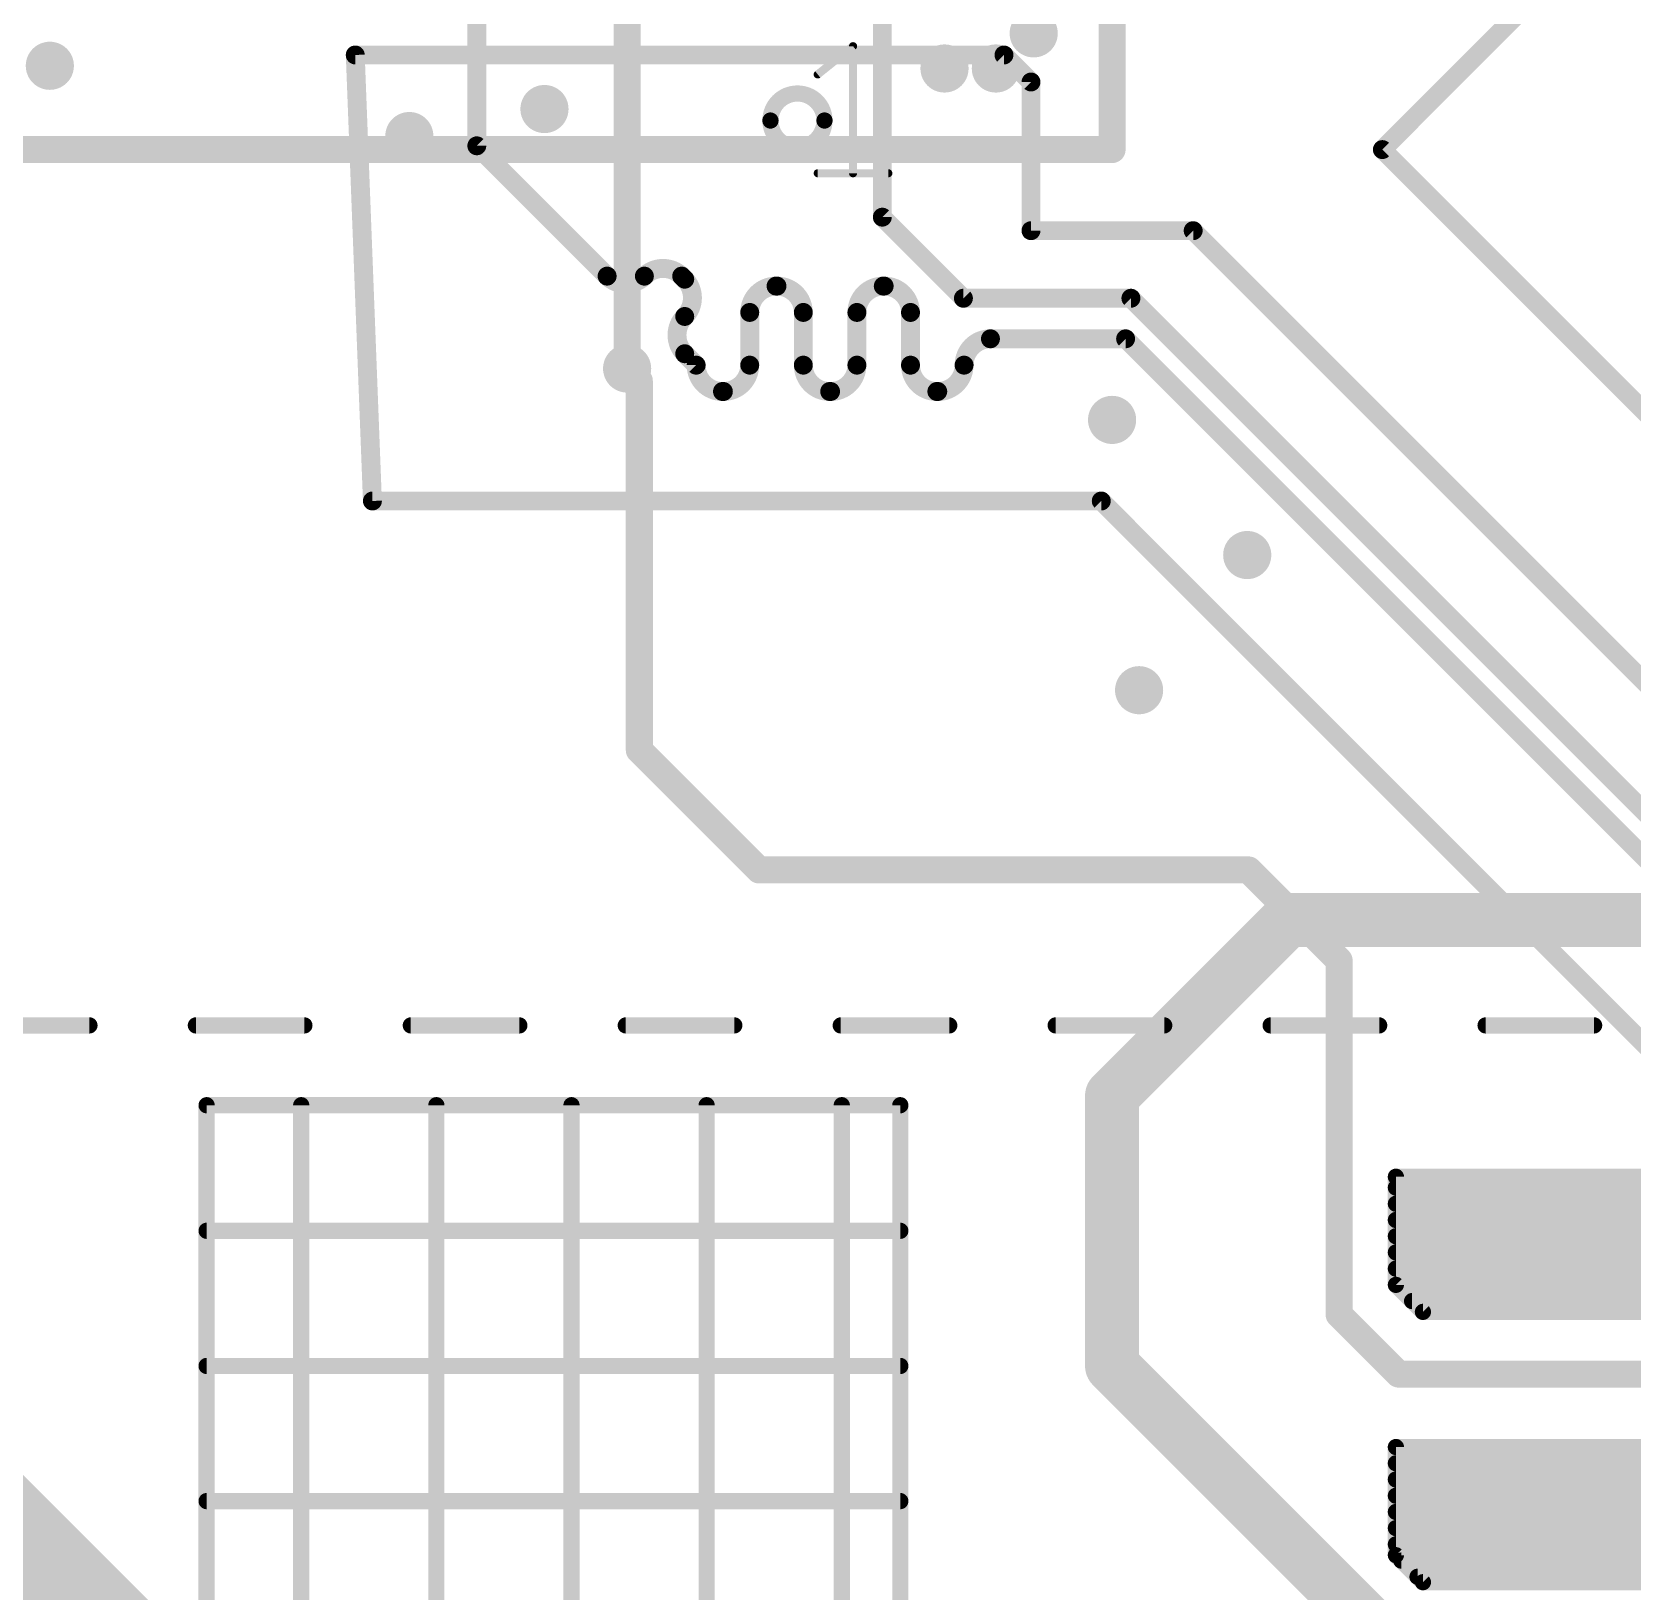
# Model space of a CAD drawing. Extents: x -5 to 103, y -6 to 58.
# Drawn here: x 36.84 to 51.88, y 16.93 to 31.58 of the extents above; entities that cross this region are included whole.
import ezdxf

# ---------------------------------------------------------------- set-up
doc = ezdxf.new("R2010")
doc.units = 0
for name, color, linetype in [('1', 12, 'CONTINUOUS'), ('16', 132, 'CONTINUOUS'), ('18', 110, 'CONTINUOUS'), ('21', 40, 'CONTINUOUS'), ('41', 12, 'CONTINUOUS'), ('51', 254, 'CONTINUOUS')]:
    doc.layers.add(name, color=color, linetype=linetype)

# ---------------------------------------------------------------- blocks, each defined once
blk = doc.blocks.new('ROUNDV')
at = {"const_width": 0.5}
blk.add_lwpolyline([(0, -0.25, 1), (0, 0.25, 1), (0, -0.25)], format="xyb", dxfattribs=at)

msp = doc.modelspace()

# ---------------------------------------------------------------- linework, layer by layer
at = {"layer": '1'}
for points, const_width in [([(46.99, 30.48), (46.99, 40.64)], 0.254), ([(53.34, 34.29), (49.53, 30.48)], 0.1778), ([(44.831, 34.163), (44.831, 29.845)], 0.1778), ([(41.0202, 32.658), (41.0202, 30.5155)], 0.1778), ([(39.878, 31.369), (45.974, 31.369)], 0.1778), ([(40.0392, 27.178), (39.878, 31.369)], 0.1778), ([(45.974, 31.369), (46.228, 31.115)], 0.1778), ([(46.228, 31.115), (46.228, 29.718)], 0.1778), ([(26.67, 30.48), (46.99, 30.48)], 0.254), ([(42.2448, 29.2908), (41.0202, 30.5155)], 0.1778), ([(49.53, 30.48), (55.88, 24.13)], 0.1778), ([(45.593, 29.083), (44.831, 29.845)], 0.1778), ([(46.228, 29.718), (47.752, 29.718)], 0.1778), ([(47.752, 29.718), (55.372, 22.098)], 0.1778), ([(42.974, 29.2621), (42.9453, 29.2908)], 0.1778), ([(43.8326, 29.1973), (43.8409, 29.1973)], 0.1778), ([(44.8398, 29.1973), (44.8481, 29.1973)], 0.1778), ([(47.1671, 29.083), (45.593, 29.083)], 0.1778), ([(54.7363, 21.5138), (47.1671, 29.083)], 0.1778), ([(43.5849, 28.4544), (43.5849, 28.9497)], 0.1778), ([(44.0885, 28.9497), (44.0885, 28.4544)], 0.1778), ([(44.5921, 28.4544), (44.5921, 28.9497)], 0.1778), ([(45.0957, 28.9497), (45.0957, 28.4544)], 0.1778), ([(45.847, 28.702), (47.117, 28.702)], 0.1778), ([(47.117, 28.702), (54.61, 21.209)], 0.1778), ([(43.0813, 28.4544), (42.974, 28.5617)], 0.1778), ([(42.5474, 28.3079), (42.4327, 28.4226)], 0.254), ([(42.5474, 24.8365), (42.5474, 28.3079)], 0.254), ([(43.329, 28.2067), (43.3373, 28.2067)], 0.1778), ([(44.3362, 28.2067), (44.3445, 28.2067)], 0.1778), ([(45.3434, 28.2067), (45.3517, 28.2067)], 0.1778), ([(46.8884, 27.178), (40.0392, 27.178)], 0.1778), ([(53.4924, 20.574), (46.8884, 27.178)], 0.1778), ([(43.673, 23.7109), (42.5474, 24.8365)], 0.254), ([(48.2727, 23.7109), (43.673, 23.7109)], 0.254), ([(49.1236, 22.86), (48.2727, 23.7109)], 0.254), ([(49.1236, 19.5326), (49.1236, 22.86)], 0.254), ([(49.1236, 19.5326), (49.6824, 18.9738)], 0.254), ([(35.179, 18.796), (38.1, 15.875)], 1.143), ([(46.99, 19.05), (49.657, 16.383)], 0.508), ([(49.6824, 18.9738), (76.8534, 18.9738)], 0.254)]:
    msp.add_lwpolyline(points, dxfattribs=dict(at, const_width=const_width))
for points, const_width in [([(39.878, 31.4135, 1), (39.878, 31.3245)], 0.0889), ([(39.9224, 31.3707, 1), (39.8336, 31.3673)], 0.0889), ([(46.0054, 31.4004, 1), (45.9426, 31.3376)], 0.0889), ([(45.974, 31.3245, 1), (45.974, 31.4135)], 0.0889), ([(46.2724, 31.115, 1), (46.1836, 31.115)], 0.0889), ([(46.1966, 31.0836, 1), (46.2594, 31.1464)], 0.0889), ([(41.0516, 30.5469, 1), (40.9887, 30.4841)], 0.0889), ([(40.9757, 30.5155, 1), (41.0646, 30.5155)], 0.0889), ([(46.9265, 30.48, 1), (47.0535, 30.48)], 0.127), ([(46.99, 30.4165, 1), (46.99, 30.5435)], 0.127), ([(49.5614, 30.5114, 1), (49.4986, 30.4486)], 0.0889), ([(49.4986, 30.5114, 1), (49.5614, 30.4486)], 0.0889), ([(44.8624, 29.8764, 1), (44.7996, 29.8136)], 0.0889), ([(44.7866, 29.845, 1), (44.8755, 29.845)], 0.0889), ([(46.228, 29.7625, 1), (46.228, 29.6735)], 0.0889), ([(47.7834, 29.7494, 1), (47.7206, 29.6866)], 0.0889), ([(47.752, 29.6735, 1), (47.752, 29.7625)], 0.0889), ([(46.1836, 29.718, 1), (46.2724, 29.718)], 0.0889), ([(42.2763, 29.3223, 1), (42.2134, 29.2594)], 0.0889), ([(42.2448, 29.2908, 0.4142), (42.5951, 29.2908)], 0.1778), ([(42.2134, 29.2594, 1), (42.2763, 29.3223)], 0.0889), ([(42.5636, 29.3223, 1), (42.6265, 29.2594)], 0.0889), ([(42.9453, 29.2908, 0.4142), (42.5951, 29.2908)], 0.1778), ([(42.6265, 29.2594, 1), (42.5636, 29.3223)], 0.0889), ([(42.9767, 29.3223, 1), (42.9139, 29.2594)], 0.0889), ([(42.9139, 29.2594, 1), (42.9767, 29.3223)], 0.0889), ([(42.974, 28.9119, 0.4142), (42.974, 29.2621)], 0.1778), ([(43.0054, 29.2936, 1), (42.9426, 29.2307)], 0.0889), ([(42.9426, 29.2307, 1), (43.0054, 29.2936)], 0.0889), ([(43.8326, 29.1973, 0.4142), (43.5849, 28.9497)], 0.1778), ([(43.8326, 29.2418, 1), (43.8326, 29.1529)], 0.0889), ([(43.8409, 29.2418, 1), (43.8409, 29.1529)], 0.0889), ([(44.0885, 28.9497, 0.4142), (43.8409, 29.1973)], 0.1778), ([(43.8326, 29.1529, 1), (43.8326, 29.2418)], 0.0889), ([(43.8409, 29.1529, 1), (43.8409, 29.2418)], 0.0889), ([(44.8398, 29.1973, 0.4142), (44.5921, 28.9497)], 0.1778), ([(44.8398, 29.2418, 1), (44.8398, 29.1529)], 0.0889), ([(44.8481, 29.2418, 1), (44.8481, 29.1529)], 0.0889), ([(45.0957, 28.9497, 0.4142), (44.8481, 29.1973)], 0.1778), ([(44.8398, 29.1529, 1), (44.8398, 29.2418)], 0.0889), ([(44.8481, 29.1529, 1), (44.8481, 29.2418)], 0.0889), ([(45.593, 29.1275, 1), (45.593, 29.0386)], 0.0889), ([(47.1985, 29.1144, 1), (47.1356, 29.0516)], 0.0889), ([(47.1671, 29.0386, 1), (47.1671, 29.1275)], 0.0889), ([(43.6294, 28.9497, 1), (43.5405, 28.9497)], 0.0889), ([(44.133, 28.9497, 1), (44.0441, 28.9497)], 0.0889), ([(44.6366, 28.9497, 1), (44.5477, 28.9497)], 0.0889), ([(45.1402, 28.9497, 1), (45.0513, 28.9497)], 0.0889), ([(45.5616, 29.0516, 1), (45.6244, 29.1144)], 0.0889), ([(42.974, 28.9119, 0.4142), (42.974, 28.5617)], 0.1778), ([(42.9426, 28.9433, 1), (43.0054, 28.8805)], 0.0889), ([(43.0054, 28.8805, 1), (42.9426, 28.9433)], 0.0889), ([(43.5405, 28.9497, 1), (43.6294, 28.9497)], 0.0889), ([(44.0441, 28.9497, 1), (44.133, 28.9497)], 0.0889), ([(44.5477, 28.9497, 1), (44.6366, 28.9497)], 0.0889), ([(45.0513, 28.9497, 1), (45.1402, 28.9497)], 0.0889), ([(45.847, 28.702, 0.4142), (45.5994, 28.4544)], 0.1778), ([(45.847, 28.7465, 1), (45.847, 28.6576)], 0.0889), ([(45.847, 28.6576, 1), (45.847, 28.7465)], 0.0889), ([(47.1484, 28.7334, 1), (47.0856, 28.6706)], 0.0889), ([(47.117, 28.6576, 1), (47.117, 28.7465)], 0.0889), ([(43.0054, 28.5931, 1), (42.9426, 28.5302)], 0.0889), ([(42.9426, 28.5302, 1), (43.0054, 28.5931)], 0.0889), ([(42.4776, 28.4675, 1), (42.3878, 28.3777)], 0.127), ([(42.6109, 28.3079, 1), (42.4839, 28.3079)], 0.127), ([(43.0813, 28.4544, 0.4142), (43.329, 28.2067)], 0.1778), ([(43.1258, 28.4544, 1), (43.0369, 28.4544)], 0.0889), ([(43.0499, 28.4229, 1), (43.1127, 28.4858)], 0.0889), ([(43.3373, 28.2067, 0.4142), (43.5849, 28.4544)], 0.1778), ([(43.6294, 28.4544, 1), (43.5405, 28.4544)], 0.0889), ([(43.5405, 28.4544, 1), (43.6294, 28.4544)], 0.0889), ([(44.0885, 28.4544, 0.4142), (44.3362, 28.2067)], 0.1778), ([(44.133, 28.4544, 1), (44.0441, 28.4544)], 0.0889), ([(44.0441, 28.4544, 1), (44.133, 28.4544)], 0.0889), ([(44.3445, 28.2067, 0.4142), (44.5921, 28.4544)], 0.1778), ([(44.6366, 28.4544, 1), (44.5477, 28.4544)], 0.0889), ([(44.5477, 28.4544, 1), (44.6366, 28.4544)], 0.0889), ([(45.0957, 28.4544, 0.4142), (45.3434, 28.2067)], 0.1778), ([(45.1402, 28.4544, 1), (45.0513, 28.4544)], 0.0889), ([(45.0513, 28.4544, 1), (45.1402, 28.4544)], 0.0889), ([(45.3517, 28.2067, 0.4142), (45.5994, 28.4544)], 0.1778), ([(45.6438, 28.4544, 1), (45.5549, 28.4544)], 0.0889), ([(45.5549, 28.4544, 1), (45.6438, 28.4544)], 0.0889), ([(42.5025, 28.263, 1), (42.5923, 28.3528)], 0.127), ([(43.329, 28.2512, 1), (43.329, 28.1623)], 0.0889), ([(43.3373, 28.2512, 1), (43.3373, 28.1623)], 0.0889), ([(43.329, 28.1623, 1), (43.329, 28.2512)], 0.0889), ([(43.3373, 28.1623, 1), (43.3373, 28.2512)], 0.0889), ([(44.3362, 28.2512, 1), (44.3362, 28.1623)], 0.0889), ([(44.3445, 28.2512, 1), (44.3445, 28.1623)], 0.0889), ([(44.3362, 28.1623, 1), (44.3362, 28.2512)], 0.0889), ([(44.3445, 28.1623, 1), (44.3445, 28.2512)], 0.0889), ([(45.3434, 28.2512, 1), (45.3434, 28.1623)], 0.0889), ([(45.3517, 28.2512, 1), (45.3517, 28.1623)], 0.0889), ([(45.3434, 28.1623, 1), (45.3434, 28.2512)], 0.0889), ([(45.3517, 28.1623, 1), (45.3517, 28.2512)], 0.0889), ([(40.0392, 27.2225, 1), (40.0392, 27.1335)], 0.0889), ([(39.9948, 27.1763, 1), (40.0836, 27.1797)], 0.0889), ([(46.9198, 27.2094, 1), (46.857, 27.1466)], 0.0889), ([(46.8884, 27.1335, 1), (46.8884, 27.2225)], 0.0889), ([(42.5923, 24.8814, 1), (42.5025, 24.7916)], 0.127), ([(42.4839, 24.8365, 1), (42.6109, 24.8365)], 0.127), ([(43.673, 23.7744, 1), (43.673, 23.6474)], 0.127), ([(43.6281, 23.666, 1), (43.7179, 23.7558)], 0.127), ([(48.3176, 23.7558, 1), (48.2278, 23.666)], 0.127), ([(48.2727, 23.6474, 1), (48.2727, 23.7744)], 0.127), ([(49.1871, 22.86, 1), (49.0601, 22.86)], 0.127), ([(49.0787, 22.8151, 1), (49.1685, 22.9049)], 0.127), ([(49.1685, 19.5775, 1), (49.0787, 19.4877)], 0.127), ([(49.0601, 19.5326, 1), (49.1871, 19.5326)], 0.127), ([(47.0798, 19.1398, 1), (46.9002, 18.9602)], 0.254), ([(49.6824, 19.0373, 1), (49.6824, 18.9103)], 0.127), ([(49.6375, 18.9289, 1), (49.7273, 19.0187)], 0.127)]:
    msp.add_lwpolyline(points, format="xyb", dxfattribs=dict(at, const_width=const_width))
at = {"layer": '16'}
for points, const_width in [([(42.4327, 28.4226), (42.4327, 33.9237)], 0.254), ([(46.99, 21.59), (48.641, 23.241)], 0.508), ([(48.641, 23.241), (58.547, 23.241)], 0.508), ([(46.99, 21.59), (46.99, 19.05)], 0.508)]:
    msp.add_lwpolyline(points, dxfattribs=dict(at, const_width=const_width))
for points, const_width in [([(42.3692, 28.4226, 1), (42.4962, 28.4226)], 0.127), ([(48.641, 23.368, 1), (48.641, 23.114)], 0.254), ([(48.7308, 23.1512, 1), (48.5512, 23.3308)], 0.254), ([(47.117, 21.59, 1), (46.863, 21.59)], 0.254), ([(46.9002, 21.6798, 1), (47.0798, 21.5002)], 0.254), ([(46.863, 19.05, 1), (47.117, 19.05)], 0.254)]:
    msp.add_lwpolyline(points, format="xyb", dxfattribs=dict(at, const_width=const_width))
at = {"layer": '21', "const_width": 0.0762}
for points in [[(44.224, 31.1862), (44.5556, 31.4515)], [(44.5556, 31.4515), (44.5556, 30.2577)], [(44.224, 30.2577), (44.8872, 30.2577)]]:
    msp.add_lwpolyline(points, dxfattribs=at)
at = {"layer": '21'}
for points, const_width in [([(44.5747, 31.4515, 1), (44.5366, 31.4515)], 0.0381), ([(44.5675, 31.4366, 1), (44.5437, 31.4664)], 0.0381), ([(44.2121, 31.2011, 1), (44.2359, 31.1713)], 0.0381), ([(44.2875, 30.753, 1), (43.7795, 30.753)], 0.1524), ([(43.7795, 30.753, 1), (44.2875, 30.753)], 0.1524), ([(43.8176, 30.753, 1), (43.7414, 30.753)], 0.0762), ([(44.3256, 30.753, 1), (44.2494, 30.753)], 0.0762), ([(43.7414, 30.753, 1), (43.8176, 30.753)], 0.0762), ([(44.2494, 30.753, 1), (44.3256, 30.753)], 0.0762), ([(44.224, 30.2767, 1), (44.224, 30.2386)], 0.0381), ([(44.5366, 30.2577, 1), (44.5747, 30.2577)], 0.0381), ([(44.8872, 30.2386, 1), (44.8872, 30.2767)], 0.0381)]:
    msp.add_lwpolyline(points, format="xyb", dxfattribs=dict(at, const_width=const_width))
at = {"layer": '41', "const_width": 0.1524}
for points in [[(49.657, 20.828), (76.581, 20.828)], [(49.657, 19.812), (49.657, 20.828)], [(49.657, 20.7264), (76.6826, 20.7264)], [(49.657, 20.574), (76.835, 20.574)], [(49.657, 20.4216), (76.835, 20.4216)], [(49.657, 20.2692), (76.835, 20.2692)], [(49.657, 20.1168), (76.835, 20.1168)], [(49.657, 19.9644), (76.835, 19.9644)], [(49.911, 19.558), (49.657, 19.812)], [(49.657, 19.812), (76.835, 19.812)], [(49.8094, 19.6596), (76.835, 19.6596)], [(76.835, 19.558), (49.911, 19.558)], [(49.657, 18.288), (76.581, 18.288)], [(49.657, 17.272), (49.657, 18.288)], [(49.657, 18.1356), (76.7334, 18.1356)], [(49.657, 17.9832), (76.835, 17.9832)], [(49.657, 17.8308), (76.835, 17.8308)], [(49.657, 17.6784), (76.835, 17.6784)], [(49.657, 17.526), (76.835, 17.526)], [(49.657, 17.3736), (76.835, 17.3736)], [(49.911, 17.018), (49.657, 17.272)], [(49.7078, 17.2212), (76.835, 17.2212)], [(49.8602, 17.0688), (76.835, 17.0688)], [(76.835, 17.018), (49.911, 17.018)]]:
    msp.add_lwpolyline(points, dxfattribs=at)
at = {"layer": '41', "const_width": 0.0762}
for points in [[(49.657, 20.8661, 1), (49.657, 20.7899)], [(49.6951, 20.828, 1), (49.6189, 20.828)], [(49.657, 20.7645, 1), (49.657, 20.6883)], [(49.657, 20.6121, 1), (49.657, 20.5359)], [(49.657, 20.4597, 1), (49.657, 20.3835)], [(49.657, 20.3073, 1), (49.657, 20.2311)], [(49.657, 20.1549, 1), (49.657, 20.0787)], [(49.657, 20.0025, 1), (49.657, 19.9263)], [(49.657, 19.8501, 1), (49.657, 19.7739)], [(49.6189, 19.812, 1), (49.6951, 19.812)], [(49.6839, 19.8389, 1), (49.6301, 19.7851)], [(49.8094, 19.6977, 1), (49.8094, 19.6215)], [(49.911, 19.5961, 1), (49.911, 19.5199)], [(49.8841, 19.5311, 1), (49.9379, 19.5849)], [(49.657, 18.3261, 1), (49.657, 18.2499)], [(49.6951, 18.288, 1), (49.6189, 18.288)], [(49.657, 18.1737, 1), (49.657, 18.0975)], [(49.657, 18.0213, 1), (49.657, 17.9451)], [(49.657, 17.8689, 1), (49.657, 17.7927)], [(49.657, 17.7165, 1), (49.657, 17.6403)], [(49.657, 17.5641, 1), (49.657, 17.4879)], [(49.657, 17.4117, 1), (49.657, 17.3355)], [(49.6189, 17.272, 1), (49.6951, 17.272)], [(49.6839, 17.2989, 1), (49.6301, 17.2451)], [(49.7078, 17.2593, 1), (49.7078, 17.1831)], [(49.8602, 17.1069, 1), (49.8602, 17.0307)], [(49.911, 17.0561, 1), (49.911, 16.9799)], [(49.8841, 16.9911, 1), (49.9379, 17.0449)]]:
    msp.add_lwpolyline(points, format="xyb", dxfattribs=at)
at = {"layer": '51'}
for points, const_width in [([(44.224, 31.1862), (44.5556, 31.4515)], 0.0762), ([(44.5556, 31.4515), (44.5556, 30.2577)], 0.0762), ([(44.224, 30.2577), (44.8872, 30.2577)], 0.0762), ([(36.36, 22.25), (37.38, 22.25)], 0.1524), ([(38.38, 22.25), (39.4, 22.25)], 0.1524), ([(40.4, 22.25), (41.42, 22.25)], 0.1524), ([(42.42, 22.25), (43.44, 22.25)], 0.1524), ([(44.44, 22.25), (45.46, 22.25)], 0.1524), ([(46.46, 22.25), (47.48, 22.25)], 0.1524), ([(48.48, 22.25), (49.5, 22.25)], 0.1524), ([(50.5, 22.25), (51.52, 22.25)], 0.1524), ([(38.481, 14.478), (38.481, 21.5)], 0.1524), ([(38.481, 21.5), (45, 21.5)], 0.1524), ([(39.37, 14.478), (39.37, 21.5)], 0.1524), ([(40.64, 14.478), (40.64, 21.5)], 0.1524), ([(41.91, 14.478), (41.91, 21.5)], 0.1524), ([(43.18, 14.478), (43.18, 21.5)], 0.1524), ([(44.45, 14.478), (44.45, 21.5)], 0.1524), ([(45, 21.5), (45, 14.478)], 0.1524), ([(38.481, 20.32), (45, 20.32)], 0.1524), ([(38.481, 19.05), (45, 19.05)], 0.1524), ([(38.481, 17.78), (45, 17.78)], 0.1524)]:
    msp.add_lwpolyline(points, dxfattribs=dict(at, const_width=const_width))
for points, const_width in [([(44.5747, 31.4515, 1), (44.5366, 31.4515)], 0.0381), ([(44.5675, 31.4366, 1), (44.5437, 31.4664)], 0.0381), ([(44.2121, 31.2011, 1), (44.2359, 31.1713)], 0.0381), ([(44.224, 30.2767, 1), (44.224, 30.2386)], 0.0381), ([(44.5366, 30.2577, 1), (44.5747, 30.2577)], 0.0381), ([(44.8872, 30.2386, 1), (44.8872, 30.2767)], 0.0381), ([(37.38, 22.2119, 1), (37.38, 22.2881)], 0.0762), ([(38.38, 22.2881, 1), (38.38, 22.2119)], 0.0762), ([(39.4, 22.2119, 1), (39.4, 22.2881)], 0.0762), ([(40.4, 22.2881, 1), (40.4, 22.2119)], 0.0762), ([(41.42, 22.2119, 1), (41.42, 22.2881)], 0.0762), ([(42.42, 22.2881, 1), (42.42, 22.2119)], 0.0762), ([(43.44, 22.2119, 1), (43.44, 22.2881)], 0.0762), ([(44.44, 22.2881, 1), (44.44, 22.2119)], 0.0762), ([(45.46, 22.2119, 1), (45.46, 22.2881)], 0.0762), ([(46.46, 22.2881, 1), (46.46, 22.2119)], 0.0762), ([(47.48, 22.2119, 1), (47.48, 22.2881)], 0.0762), ([(48.48, 22.2881, 1), (48.48, 22.2119)], 0.0762), ([(49.5, 22.2119, 1), (49.5, 22.2881)], 0.0762), ([(50.5, 22.2881, 1), (50.5, 22.2119)], 0.0762), ([(51.52, 22.2119, 1), (51.52, 22.2881)], 0.0762), ([(38.5191, 21.5, 1), (38.4429, 21.5)], 0.0762), ([(38.481, 21.5381, 1), (38.481, 21.4619)], 0.0762), ([(39.4081, 21.5, 1), (39.3319, 21.5)], 0.0762), ([(40.6781, 21.5, 1), (40.6019, 21.5)], 0.0762), ([(41.9481, 21.5, 1), (41.8719, 21.5)], 0.0762), ([(43.2181, 21.5, 1), (43.1419, 21.5)], 0.0762), ([(44.4881, 21.5, 1), (44.4119, 21.5)], 0.0762), ([(45.0381, 21.5, 1), (44.9619, 21.5)], 0.0762), ([(45, 21.4619, 1), (45, 21.5381)], 0.0762), ([(38.481, 20.3581, 1), (38.481, 20.2819)], 0.0762), ([(45, 20.2819, 1), (45, 20.3581)], 0.0762), ([(38.481, 19.0881, 1), (38.481, 19.0119)], 0.0762), ([(45, 19.0119, 1), (45, 19.0881)], 0.0762), ([(38.481, 17.8181, 1), (38.481, 17.7419)], 0.0762), ([(45, 17.7419, 1), (45, 17.8181)], 0.0762)]:
    msp.add_lwpolyline(points, format="xyb", dxfattribs=dict(at, const_width=const_width))

# ---------------------------------------------------------------- block references
at = {"layer": '18', "xscale": 0.4524, "yscale": 0.4524}
for p in [(46.2534, 31.5722), (46.2534, 31.5722), (37.0078, 31.2674), (37.0078, 31.2674), (45.4152, 31.242), (45.4152, 31.242), (45.8978, 31.242), (45.8978, 31.242), (41.656, 30.861), (41.656, 30.861), (40.386, 30.607), (40.386, 30.607), (42.4327, 28.4226), (42.4327, 28.4226), (46.99, 27.94), (46.99, 27.94), (48.26, 26.67), (48.26, 26.67), (47.244, 25.4), (47.244, 25.4), (46.99, 19.05), (46.99, 19.05)]:
    msp.add_blockref('ROUNDV', p, dxfattribs=at)

doc.saveas('drawing.dxf')
